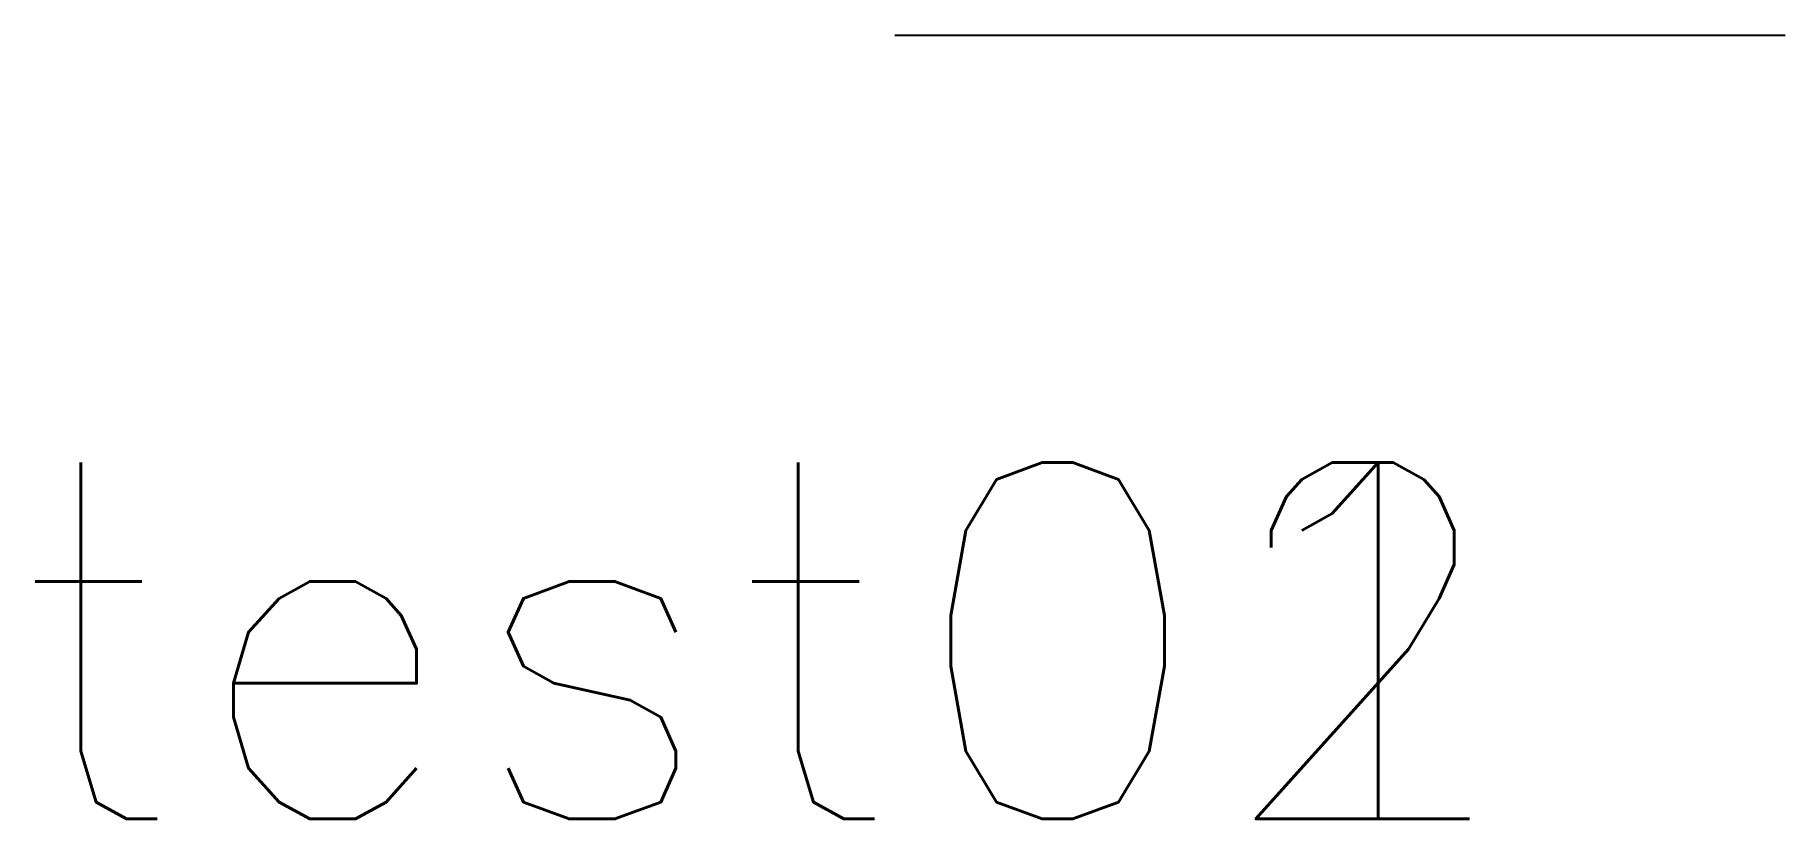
# Model space of a CAD drawing. Extents: x 0.17 to 10, y 0.6 to 5.
import ezdxf
from ezdxf.enums import TextEntityAlignment as Align

# ---------------------------------------------------------------- set-up
doc = ezdxf.new("R2010")
doc.units = 0
doc.layers.add('text', color=7, linetype='Continuous')
doc.styles.get("Standard").update_dxf_attribs({"font": 'simplex.shx'})

msp = doc.modelspace()

# ---------------------------------------------------------------- linework, layer by layer
msp.add_line((5, 5), (10, 5))
msp.add_line((5, 5), (10, 5))
msp.add_line((5, 5), (10, 5))

# ---------------------------------------------------------------- texts
at = {"layer": 'text'}
for s in ['test02', 'test01', 'test01']:
    msp.add_text(s, height=2, dxfattribs=at).set_placement((0, 0), align=Align.BOTTOM_LEFT)

doc.saveas('drawing.dxf')
